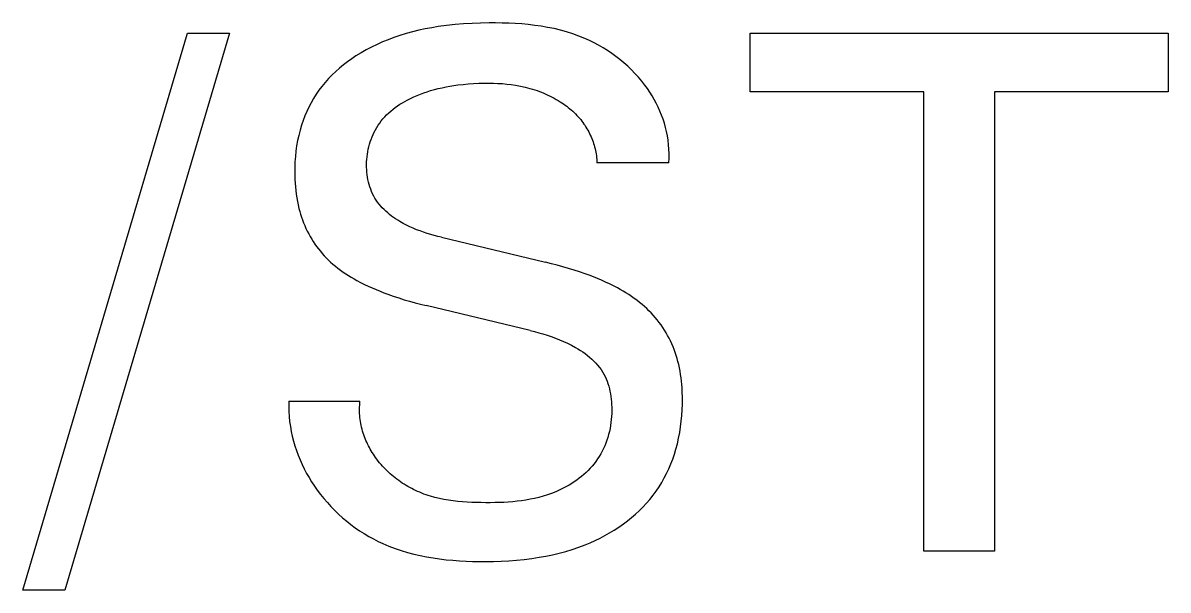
# Model space of a CAD drawing. Extents: x 0 to 420, y 0 to 297.
# Drawn here: x 174.814 to 179.682, y 207.435 to 209.844 of the extents above; entities that cross this region are included whole.
import ezdxf

# ---------------------------------------------------------------- set-up
doc = ezdxf.new("R2010")
doc.units = 0
doc.header["$LTSCALE"] = 23.1
doc.layers.add('10000_FRONT', color=7, linetype='CONTINUOUS')

msp = doc.modelspace()

# ---------------------------------------------------------------- linework, layer by layer
at = {"layer": '10000_FRONT', "color": 7, "linetype": 'CONTINUOUS'}
for p, q in [((176.4703, 209.8058), (176.4435, 209.7984)), ((176.4974, 209.8124), (176.4703, 209.8058)), ((176.5245, 209.8183), (176.4974, 209.8124)), ((176.5518, 209.8235), (176.5245, 209.8183)), ((176.5792, 209.8281), (176.5518, 209.8235)), ((176.6151, 209.833), (176.5792, 209.8281)), ((176.651, 209.8369), (176.6151, 209.833)), ((176.6871, 209.8398), (176.651, 209.8369)), ((176.7232, 209.8418), (176.6871, 209.8398)), ((176.7595, 209.8431), (176.7232, 209.8418)), ((176.796, 209.8437), (176.7595, 209.8431)), ((176.8237, 209.8437), (176.796, 209.8437)), ((176.8515, 209.8433), (176.8237, 209.8437)), ((176.8793, 209.8424), (176.8515, 209.8433)), ((176.9071, 209.841), (176.8793, 209.8424)), ((176.9349, 209.8391), (176.9071, 209.841)), ((176.9626, 209.8366), (176.9349, 209.8391)), ((176.9901, 209.8334), (176.9626, 209.8366)), ((177.0176, 209.8295), (176.9901, 209.8334)), ((177.0448, 209.8248), (177.0176, 209.8295)), ((177.0719, 209.8193), (177.0448, 209.8248)), ((177.0987, 209.8129), (177.0719, 209.8193)), ((177.1253, 209.8056), (177.0987, 209.8129)), ((177.1516, 209.7973), (177.1253, 209.8056)), ((174.8142, 207.4347), (175.5143, 209.8)), ((175.6921, 209.8), (174.992, 207.4347)), ((175.5143, 209.8), (175.6921, 209.8)), ((176.3196, 209.7524), (176.2966, 209.7413)), ((176.343, 209.7627), (176.3196, 209.7524)), ((176.3666, 209.7724), (176.343, 209.7627)), ((176.3906, 209.7813), (176.3666, 209.7724)), ((176.4169, 209.7902), (176.3906, 209.7813)), ((176.4435, 209.7984), (176.4169, 209.7902)), ((177.1775, 209.788), (177.1516, 209.7973)), ((177.2031, 209.7777), (177.1775, 209.788)), ((177.2228, 209.7688), (177.2031, 209.7777)), ((177.2423, 209.7592), (177.2228, 209.7688)), ((177.2614, 209.749), (177.2423, 209.7592)), ((177.9061, 209.5505), (177.9061, 209.8)), ((177.9061, 209.8), (179.682, 209.8)), ((179.682, 209.8), (179.682, 209.5505)), ((176.23, 209.7033), (176.212, 209.6913)), ((176.2518, 209.7168), (176.23, 209.7033)), ((176.274, 209.7294), (176.2518, 209.7168)), ((176.2966, 209.7413), (176.274, 209.7294)), ((177.2803, 209.7381), (177.2614, 209.749)), ((177.2988, 209.7266), (177.2803, 209.7381)), ((177.3169, 209.7144), (177.2988, 209.7266)), ((177.3346, 209.7017), (177.3169, 209.7144)), ((176.1771, 209.6656), (176.1604, 209.6519)), ((176.1943, 209.6788), (176.1771, 209.6656)), ((176.212, 209.6913), (176.1943, 209.6788)), ((177.3518, 209.6883), (177.3346, 209.7017)), ((177.3686, 209.6744), (177.3518, 209.6883)), ((177.3849, 209.66), (177.3686, 209.6744)), ((177.4006, 209.6449), (177.3849, 209.66)), ((176.1134, 209.6071), (176.099, 209.591)), ((176.1285, 209.6226), (176.1134, 209.6071)), ((176.1442, 209.6375), (176.1285, 209.6226)), ((176.1604, 209.6519), (176.1442, 209.6375)), ((177.4158, 209.6294), (177.4006, 209.6449)), ((177.4304, 209.6133), (177.4158, 209.6294)), ((177.4444, 209.5967), (177.4304, 209.6133)), ((176.0728, 209.5577), (176.061, 209.5406)), ((176.0853, 209.5743), (176.0728, 209.5577)), ((176.099, 209.591), (176.0853, 209.5743)), ((176.5472, 209.5561), (176.5635, 209.5607)), ((176.5635, 209.5607), (176.5799, 209.5648)), ((176.5799, 209.5648), (176.5964, 209.5686)), ((176.5964, 209.5686), (176.6129, 209.572)), ((176.6129, 209.572), (176.6296, 209.575)), ((176.6296, 209.575), (176.6463, 209.5776)), ((176.6463, 209.5776), (176.6631, 209.58)), ((176.6631, 209.58), (176.6851, 209.5826)), ((176.6851, 209.5826), (176.7072, 209.5847)), ((176.7072, 209.5847), (176.7294, 209.5863)), ((176.7294, 209.5863), (176.7516, 209.5873)), ((176.7516, 209.5873), (176.7738, 209.5879)), ((176.7738, 209.5879), (176.796, 209.588)), ((176.796, 209.588), (176.8148, 209.5876)), ((176.8148, 209.5876), (176.8336, 209.5869)), ((176.8336, 209.5869), (176.8525, 209.5857)), ((176.8525, 209.5857), (176.8712, 209.584)), ((176.8712, 209.584), (176.8899, 209.5819)), ((176.8899, 209.5819), (176.9086, 209.5791)), ((176.9086, 209.5791), (176.9291, 209.5754)), ((176.9291, 209.5754), (176.9495, 209.5709)), ((176.9495, 209.5709), (176.9596, 209.5683)), ((176.9596, 209.5683), (176.9697, 209.5656)), ((176.9697, 209.5656), (176.9797, 209.5626)), ((176.9797, 209.5626), (176.9897, 209.5595)), ((176.9897, 209.5595), (176.9996, 209.5562)), ((177.4577, 209.5796), (177.4444, 209.5967)), ((177.4685, 209.5648), (177.4577, 209.5796)), ((177.4788, 209.5497), (177.4685, 209.5648)), ((176.0499, 209.523), (176.0395, 209.5049)), ((176.061, 209.5406), (176.0499, 209.523)), ((176.4272, 209.5044), (176.4377, 209.5104)), ((176.4377, 209.5104), (176.4483, 209.5162)), ((176.4483, 209.5162), (176.4619, 209.5232)), ((176.4619, 209.5232), (176.4757, 209.5297)), ((176.4757, 209.5297), (176.4897, 209.5357)), ((176.4897, 209.5357), (176.5039, 209.5414)), ((176.5039, 209.5414), (176.5182, 209.5467)), ((176.5182, 209.5467), (176.5326, 209.5516)), ((176.5326, 209.5516), (176.5472, 209.5561)), ((176.9996, 209.5562), (177.0094, 209.5526)), ((177.0094, 209.5526), (177.0187, 209.549)), ((177.0187, 209.549), (177.0279, 209.5453)), ((177.0279, 209.5453), (177.037, 209.5413)), ((177.037, 209.5413), (177.0461, 209.5372)), ((177.0461, 209.5372), (177.0551, 209.5329)), ((177.0551, 209.5329), (177.0639, 209.5284)), ((177.0639, 209.5284), (177.0727, 209.5237)), ((177.0727, 209.5237), (177.0814, 209.5188)), ((177.0814, 209.5188), (177.09, 209.5137)), ((177.09, 209.5137), (177.0984, 209.5084)), ((177.0984, 209.5084), (177.1054, 209.5039)), ((177.4885, 209.5342), (177.4788, 209.5497)), ((177.4977, 209.5184), (177.4885, 209.5342)), ((177.5064, 209.5023), (177.4977, 209.5184)), ((178.6436, 209.5505), (177.9061, 209.5505)), ((178.6436, 207.6), (178.6436, 209.5505)), ((178.9445, 209.5505), (178.9445, 207.6)), ((179.682, 209.5505), (178.9445, 209.5505)), ((176.0209, 209.4677), (176.0127, 209.4486)), ((176.0299, 209.4865), (176.0209, 209.4677)), ((176.0395, 209.5049), (176.0299, 209.4865)), ((176.3604, 209.453), (176.3691, 209.4614)), ((176.3691, 209.4614), (176.3781, 209.4694)), ((176.3781, 209.4694), (176.3874, 209.477)), ((176.3874, 209.477), (176.397, 209.4843)), ((176.397, 209.4843), (176.4069, 209.4913)), ((176.4069, 209.4913), (176.4169, 209.498)), ((176.4169, 209.498), (176.4272, 209.5044)), ((177.1054, 209.5039), (177.1123, 209.4993)), ((177.1123, 209.4993), (177.1191, 209.4945)), ((177.1191, 209.4945), (177.1257, 209.4895)), ((177.1257, 209.4895), (177.1323, 209.4845)), ((177.1323, 209.4845), (177.1388, 209.4793)), ((177.1388, 209.4793), (177.1451, 209.4739)), ((177.1451, 209.4739), (177.1513, 209.4684)), ((177.1513, 209.4684), (177.1574, 209.4628)), ((177.1574, 209.4628), (177.1633, 209.457)), ((177.5145, 209.4859), (177.5064, 209.5023)), ((177.522, 209.4693), (177.5145, 209.4859)), ((177.5289, 209.4523), (177.522, 209.4693)), ((176.0052, 209.4292), (175.9985, 209.4095)), ((176.0127, 209.4486), (176.0052, 209.4292)), ((176.3247, 209.4091), (176.331, 209.4183)), ((176.331, 209.4183), (176.3377, 209.4273)), ((176.3377, 209.4273), (176.3448, 209.4359)), ((176.3448, 209.4359), (176.3521, 209.4443)), ((176.3521, 209.4443), (176.3604, 209.453)), ((177.1633, 209.457), (177.1691, 209.4511)), ((177.1691, 209.4511), (177.1748, 209.445)), ((177.1748, 209.445), (177.1802, 209.4388)), ((177.1802, 209.4388), (177.1852, 209.4328)), ((177.1852, 209.4328), (177.19, 209.4267)), ((177.19, 209.4267), (177.1946, 209.4205)), ((177.1946, 209.4205), (177.1991, 209.4142)), ((177.1991, 209.4142), (177.2035, 209.4077)), ((177.5352, 209.4351), (177.5289, 209.4523)), ((177.5408, 209.4176), (177.5352, 209.4351)), ((177.5458, 209.3998), (177.5408, 209.4176)), ((175.9865, 209.366), (175.9818, 209.3439)), ((175.9921, 209.3879), (175.9865, 209.366)), ((175.9985, 209.4095), (175.9921, 209.3879)), ((176.2985, 209.3596), (176.303, 209.3699)), ((176.303, 209.3699), (176.3079, 209.38)), ((176.3079, 209.38), (176.3131, 209.3899)), ((176.3131, 209.3899), (176.3187, 209.3996)), ((176.3187, 209.3996), (176.3247, 209.4091)), ((177.2035, 209.4077), (177.2077, 209.4011)), ((177.2077, 209.4011), (177.2117, 209.3945)), ((177.2117, 209.3945), (177.2155, 209.3877)), ((177.2155, 209.3877), (177.2192, 209.3808)), ((177.2192, 209.3808), (177.2227, 209.3739)), ((177.2227, 209.3739), (177.226, 209.3668)), ((177.226, 209.3668), (177.2292, 209.3597)), ((177.5501, 209.3818), (177.5458, 209.3998)), ((177.5537, 209.3636), (177.5501, 209.3818)), ((177.5566, 209.3451), (177.5537, 209.3636)), ((175.9779, 209.3217), (175.9748, 209.2993)), ((175.9818, 209.3439), (175.9779, 209.3217)), ((176.2822, 209.3073), (176.2847, 209.3179)), ((176.2847, 209.3179), (176.2875, 209.3285)), ((176.2875, 209.3285), (176.2908, 209.3389)), ((176.2908, 209.3389), (176.2944, 209.3492)), ((176.2944, 209.3492), (176.2985, 209.3596)), ((177.2292, 209.3597), (177.2322, 209.3525)), ((177.2322, 209.3525), (177.2349, 209.3455)), ((177.2349, 209.3455), (177.2375, 209.3383)), ((177.2375, 209.3383), (177.2399, 209.3312)), ((177.2399, 209.3312), (177.2421, 209.3239)), ((177.2421, 209.3239), (177.2441, 209.3167)), ((177.2441, 209.3167), (177.246, 209.3093)), ((177.5588, 209.3264), (177.5566, 209.3451)), ((177.5603, 209.3075), (177.5588, 209.3264)), ((175.9724, 209.2769), (175.9708, 209.2543)), ((175.9748, 209.2993), (175.9724, 209.2769)), ((176.276, 209.2639), (176.277, 209.2749)), ((176.277, 209.2749), (176.2783, 209.2857)), ((176.2783, 209.2857), (176.2801, 209.2966)), ((176.2801, 209.2966), (176.2822, 209.3073)), ((177.246, 209.3093), (177.2477, 209.302)), ((177.2477, 209.302), (177.2492, 209.2946)), ((177.2492, 209.2946), (177.2505, 209.2871)), ((177.2505, 209.2871), (177.2517, 209.2797)), ((177.2517, 209.2797), (177.2526, 209.2722)), ((177.2526, 209.2722), (177.2534, 209.2647)), ((177.56, 209.2496), (177.5608, 209.2691)), ((177.5609, 209.2884), (177.5603, 209.3075)), ((177.5608, 209.2691), (177.5609, 209.2884)), ((175.9699, 209.2317), (175.9696, 209.2091)), ((175.9708, 209.2543), (175.9699, 209.2317)), ((176.2751, 209.2419), (176.2753, 209.253)), ((176.2752, 209.2309), (176.2751, 209.2419)), ((176.2757, 209.2203), (176.2752, 209.2309)), ((176.2753, 209.253), (176.276, 209.2639)), ((176.2765, 209.2096), (176.2757, 209.2203)), ((177.2534, 209.2647), (177.254, 209.2571)), ((177.254, 209.2571), (177.2544, 209.2496)), ((177.56, 209.2496), (177.2544, 209.2496)), ((175.9696, 209.2091), (175.9698, 209.1935)), ((175.9698, 209.1935), (175.9703, 209.178)), ((175.9703, 209.178), (175.9711, 209.1625)), ((176.2776, 209.199), (176.2765, 209.2096)), ((176.2792, 209.1885), (176.2776, 209.199)), ((176.281, 209.178), (176.2792, 209.1885)), ((176.2833, 209.1676), (176.281, 209.178)), ((176.286, 209.1573), (176.2833, 209.1676)), ((175.9711, 209.1625), (175.9723, 209.1471)), ((175.9723, 209.1471), (175.9739, 209.1317)), ((175.9739, 209.1317), (175.9758, 209.1163)), ((176.289, 209.1472), (176.286, 209.1573)), ((176.2925, 209.1372), (176.289, 209.1472)), ((176.2964, 209.1274), (176.2925, 209.1372)), ((176.3007, 209.1179), (176.2964, 209.1274)), ((175.9758, 209.1163), (175.9781, 209.101)), ((175.9781, 209.101), (175.9808, 209.0858)), ((175.9808, 209.0858), (175.984, 209.0706)), ((175.984, 209.0706), (175.9876, 209.0556)), ((176.3054, 209.1085), (176.3007, 209.1179)), ((176.3105, 209.0994), (176.3054, 209.1085)), ((176.3161, 209.0907), (176.3105, 209.0994)), ((176.322, 209.0822), (176.3161, 209.0907)), ((176.3283, 209.0739), (176.322, 209.0822)), ((176.335, 209.066), (176.3283, 209.0739)), ((175.9876, 209.0556), (175.9909, 209.0432)), ((175.9909, 209.0432), (175.9946, 209.0309)), ((175.9946, 209.0309), (175.9985, 209.0187)), ((176.342, 209.0583), (176.335, 209.066)), ((176.3494, 209.0508), (176.342, 209.0583)), ((176.357, 209.0436), (176.3494, 209.0508)), ((176.3649, 209.0367), (176.357, 209.0436)), ((176.3731, 209.03), (176.3649, 209.0367)), ((176.3814, 209.0235), (176.3731, 209.03)), ((176.39, 209.0173), (176.3814, 209.0235)), ((175.9985, 209.0187), (176.0028, 209.0066)), ((176.0028, 209.0066), (176.0074, 208.9946)), ((176.0074, 208.9946), (176.0123, 208.9827)), ((176.0123, 208.9827), (176.0175, 208.971)), ((176.3987, 209.0114), (176.39, 209.0173)), ((176.4076, 209.0056), (176.3987, 209.0114)), ((176.4166, 209.0001), (176.4076, 209.0056)), ((176.4304, 208.9922), (176.4166, 209.0001)), ((176.4445, 208.9849), (176.4304, 208.9922)), ((176.4587, 208.978), (176.4445, 208.9849)), ((176.4732, 208.9715), (176.4587, 208.978)), ((176.0175, 208.971), (176.0231, 208.9594)), ((176.0231, 208.9594), (176.029, 208.948)), ((176.029, 208.948), (176.0352, 208.9367)), ((176.0352, 208.9367), (176.0417, 208.9256)), ((176.0417, 208.9256), (176.0484, 208.9149)), ((176.4878, 208.9655), (176.4732, 208.9715)), ((176.5025, 208.9599), (176.4878, 208.9655)), ((176.5174, 208.9546), (176.5025, 208.9599)), ((176.5324, 208.9497), (176.5174, 208.9546)), ((176.5475, 208.9452), (176.5324, 208.9497)), ((176.5627, 208.9409), (176.5475, 208.9452)), ((176.578, 208.9369), (176.5627, 208.9409)), ((176.5933, 208.9331), (176.578, 208.9369)), ((176.5933, 208.9331), (177.0361, 208.8271)), ((176.0484, 208.9149), (176.0555, 208.9043)), ((176.0555, 208.9043), (176.0629, 208.8939)), ((176.0629, 208.8939), (176.0706, 208.8838)), ((176.0706, 208.8838), (176.0785, 208.8738)), ((176.0785, 208.8738), (176.0868, 208.8641)), ((176.0868, 208.8641), (176.0953, 208.8546)), ((176.0953, 208.8546), (176.104, 208.8454)), ((176.104, 208.8454), (176.113, 208.8364)), ((176.113, 208.8364), (176.1223, 208.8277)), ((176.1223, 208.8277), (176.1318, 208.8193)), ((177.0604, 208.8211), (177.0361, 208.8271)), ((176.1318, 208.8193), (176.1423, 208.8104)), ((176.1423, 208.8104), (176.1531, 208.8019)), ((176.1531, 208.8019), (176.1641, 208.7936)), ((176.1641, 208.7936), (176.1753, 208.7857)), ((176.1753, 208.7857), (176.1867, 208.778)), ((176.1867, 208.778), (176.1983, 208.7706)), ((177.0846, 208.8148), (177.0604, 208.8211)), ((177.1088, 208.8082), (177.0846, 208.8148)), ((177.1328, 208.8013), (177.1088, 208.8082)), ((177.1568, 208.794), (177.1328, 208.8013)), ((177.1806, 208.7862), (177.1568, 208.794)), ((177.2043, 208.778), (177.1806, 208.7862)), ((177.2218, 208.7717), (177.2043, 208.778)), ((176.1983, 208.7706), (176.21, 208.7634)), ((176.21, 208.7634), (176.2219, 208.7565)), ((176.2219, 208.7565), (176.234, 208.7498)), ((176.234, 208.7498), (176.2499, 208.7413)), ((176.2499, 208.7413), (176.2661, 208.7332)), ((176.2661, 208.7332), (176.2824, 208.7254)), ((177.2393, 208.765), (177.2218, 208.7717)), ((177.2566, 208.758), (177.2393, 208.765)), ((177.2738, 208.7508), (177.2566, 208.758)), ((177.2908, 208.7432), (177.2738, 208.7508)), ((177.3077, 208.7352), (177.2908, 208.7432)), ((177.3244, 208.727), (177.3077, 208.7352)), ((176.2824, 208.7254), (176.2989, 208.718)), ((176.2989, 208.718), (176.3155, 208.7108)), ((176.3155, 208.7108), (176.3322, 208.704)), ((176.3322, 208.704), (176.349, 208.6974)), ((176.349, 208.6974), (176.366, 208.6911)), ((176.366, 208.6911), (176.3887, 208.683)), ((176.3887, 208.683), (176.4116, 208.6754)), ((177.341, 208.7183), (177.3244, 208.727)), ((177.3533, 208.7115), (177.341, 208.7183)), ((177.3655, 208.7044), (177.3533, 208.7115)), ((177.3776, 208.6971), (177.3655, 208.7044)), ((177.3895, 208.6896), (177.3776, 208.6971)), ((177.4012, 208.6818), (177.3895, 208.6896)), ((177.4128, 208.6737), (177.4012, 208.6818)), ((176.4116, 208.6754), (176.4346, 208.6682)), ((176.4346, 208.6682), (176.4578, 208.6614)), ((176.4578, 208.6614), (176.481, 208.655)), ((176.481, 208.655), (176.5044, 208.6489)), ((176.5044, 208.6489), (176.5278, 208.6431)), ((176.9706, 208.5371), (176.5278, 208.6431)), ((177.4241, 208.6654), (177.4128, 208.6737)), ((177.4352, 208.6567), (177.4241, 208.6654)), ((177.4461, 208.6478), (177.4352, 208.6567)), ((177.4561, 208.6391), (177.4461, 208.6478)), ((177.4658, 208.6302), (177.4561, 208.6391)), ((177.4753, 208.621), (177.4658, 208.6302)), ((177.4846, 208.6116), (177.4753, 208.621)), ((177.4935, 208.6019), (177.4846, 208.6116)), ((177.5023, 208.592), (177.4935, 208.6019)), ((177.5107, 208.5819), (177.5023, 208.592)), ((176.9706, 208.5371), (176.9887, 208.5326)), ((177.5188, 208.5715), (177.5107, 208.5819)), ((177.5267, 208.5609), (177.5188, 208.5715)), ((177.5342, 208.55), (177.5267, 208.5609)), ((177.5414, 208.539), (177.5342, 208.55)), ((177.5483, 208.5277), (177.5414, 208.539)), ((176.9887, 208.5326), (177.0067, 208.5278)), ((177.0067, 208.5278), (177.0247, 208.5227)), ((177.0247, 208.5227), (177.0425, 208.5173)), ((177.0425, 208.5173), (177.0603, 208.5114)), ((177.0603, 208.5114), (177.0778, 208.5051)), ((177.0778, 208.5051), (177.0952, 208.4983)), ((177.0952, 208.4983), (177.1125, 208.491)), ((177.1125, 208.491), (177.1295, 208.4831)), ((177.5548, 208.5162), (177.5483, 208.5277)), ((177.5611, 208.5045), (177.5548, 208.5162)), ((177.5669, 208.4927), (177.5611, 208.5045)), ((177.5725, 208.4807), (177.5669, 208.4927)), ((177.1295, 208.4831), (177.1463, 208.4746)), ((177.1463, 208.4746), (177.1629, 208.4655)), ((177.1629, 208.4655), (177.1734, 208.4593)), ((177.1734, 208.4593), (177.1838, 208.4528)), ((177.1838, 208.4528), (177.1939, 208.446)), ((177.1939, 208.446), (177.2039, 208.4389)), ((177.2039, 208.4389), (177.2136, 208.4315)), ((177.5777, 208.4685), (177.5725, 208.4807)), ((177.5825, 208.4562), (177.5777, 208.4685)), ((177.587, 208.4438), (177.5825, 208.4562)), ((177.5912, 208.4313), (177.587, 208.4438)), ((177.2136, 208.4315), (177.2231, 208.4238)), ((177.2231, 208.4238), (177.2322, 208.4158)), ((177.2322, 208.4158), (177.241, 208.4075)), ((177.241, 208.4075), (177.2494, 208.3989)), ((177.2494, 208.3989), (177.2573, 208.3899)), ((177.2573, 208.3899), (177.2648, 208.3806)), ((177.5951, 208.4186), (177.5912, 208.4313)), ((177.5986, 208.4059), (177.5951, 208.4186)), ((177.602, 208.3922), (177.5986, 208.4059)), ((177.605, 208.3784), (177.602, 208.3922)), ((177.2648, 208.3806), (177.2718, 208.371)), ((177.2718, 208.371), (177.2783, 208.3611)), ((177.2783, 208.3611), (177.2837, 208.3516)), ((177.2837, 208.3516), (177.2887, 208.3419)), ((177.2887, 208.3419), (177.2932, 208.332)), ((177.6076, 208.3646), (177.605, 208.3784)), ((177.6099, 208.3507), (177.6076, 208.3646)), ((177.6119, 208.3367), (177.6099, 208.3507)), ((177.2932, 208.332), (177.2973, 208.3219)), ((177.2973, 208.3219), (177.3009, 208.3115)), ((177.3009, 208.3115), (177.3042, 208.3009)), ((177.3042, 208.3009), (177.3071, 208.2902)), ((177.6136, 208.3227), (177.6119, 208.3367)), ((177.6149, 208.3086), (177.6136, 208.3227)), ((177.616, 208.2946), (177.6149, 208.3086)), ((177.6168, 208.2804), (177.616, 208.2946)), ((177.3071, 208.2902), (177.3095, 208.2794)), ((177.3095, 208.2794), (177.3117, 208.2684)), ((177.3117, 208.2684), (177.3134, 208.2573)), ((177.3134, 208.2573), (177.3148, 208.2462)), ((177.3148, 208.2462), (177.3159, 208.2349)), ((177.6176, 208.2486), (177.6168, 208.2804)), ((177.6175, 208.2243), (177.6176, 208.2486)), ((175.9446, 208.2377), (175.9443, 208.2158)), ((175.9443, 208.2158), (175.9447, 208.1941)), ((175.9446, 208.2377), (176.2471, 208.2377)), ((175.9447, 208.1941), (175.946, 208.1725)), ((176.2452, 208.2025), (176.2453, 208.2112)), ((176.2453, 208.1938), (176.2452, 208.2025)), ((176.2453, 208.2112), (176.2457, 208.22)), ((176.2457, 208.22), (176.2463, 208.2288)), ((176.2463, 208.2288), (176.2471, 208.2377)), ((177.3159, 208.2349), (177.3167, 208.2237)), ((177.3167, 208.2237), (177.3173, 208.2107)), ((177.3174, 208.1977), (177.3171, 208.1847)), ((177.3173, 208.2107), (177.3174, 208.1977)), ((177.6152, 208.1758), (177.6167, 208.2)), ((177.6167, 208.2), (177.6175, 208.2243)), ((175.946, 208.1725), (175.9481, 208.1511)), ((175.9481, 208.1511), (175.951, 208.1299)), ((176.2456, 208.1852), (176.2453, 208.1938)), ((176.2462, 208.1766), (176.2456, 208.1852)), ((176.2469, 208.168), (176.2462, 208.1766)), ((176.2479, 208.1596), (176.2469, 208.168)), ((176.2492, 208.1511), (176.2479, 208.1596)), ((176.2506, 208.1428), (176.2492, 208.1511)), ((177.3139, 208.146), (177.3121, 208.1332)), ((177.3154, 208.1589), (177.3139, 208.146)), ((177.3165, 208.1718), (177.3154, 208.1589)), ((177.3171, 208.1847), (177.3165, 208.1718)), ((177.6099, 208.1276), (177.6129, 208.1517)), ((177.6129, 208.1517), (177.6152, 208.1758)), ((175.951, 208.1299), (175.9547, 208.1089)), ((175.9547, 208.1089), (175.9592, 208.0881)), ((176.2522, 208.1345), (176.2506, 208.1428)), ((176.2541, 208.1262), (176.2522, 208.1345)), ((176.2561, 208.1181), (176.2541, 208.1262)), ((176.2583, 208.11), (176.2561, 208.1181)), ((176.2608, 208.1019), (176.2583, 208.11)), ((176.2634, 208.094), (176.2608, 208.1019)), ((177.3071, 208.108), (177.304, 208.0955)), ((177.3098, 208.1205), (177.3071, 208.108)), ((177.3121, 208.1332), (177.3098, 208.1205)), ((177.6015, 208.0798), (177.6061, 208.1036)), ((177.6061, 208.1036), (177.6099, 208.1276)), ((175.9592, 208.0881), (175.9643, 208.0675)), ((175.9643, 208.0675), (175.9702, 208.0471)), ((176.2662, 208.0861), (176.2634, 208.094)), ((176.2692, 208.0783), (176.2662, 208.0861)), ((176.2724, 208.0705), (176.2692, 208.0783)), ((176.2758, 208.0629), (176.2724, 208.0705)), ((176.2793, 208.0553), (176.2758, 208.0629)), ((176.283, 208.0478), (176.2793, 208.0553)), ((177.2922, 208.059), (177.2875, 208.0472)), ((177.2966, 208.071), (177.2922, 208.059)), ((177.3005, 208.0832), (177.2966, 208.071)), ((177.304, 208.0955), (177.3005, 208.0832)), ((177.5898, 208.0328), (177.596, 208.0562)), ((177.596, 208.0562), (177.6015, 208.0798)), ((175.9702, 208.0471), (175.9769, 208.027)), ((175.9769, 208.027), (175.9842, 208.0071)), ((175.9842, 208.0071), (175.9921, 207.9875)), ((176.2869, 208.0404), (176.283, 208.0478)), ((176.2909, 208.033), (176.2869, 208.0404)), ((176.2951, 208.0258), (176.2909, 208.033)), ((176.2995, 208.0186), (176.2951, 208.0258)), ((176.304, 208.0116), (176.2995, 208.0186)), ((176.3087, 208.0046), (176.304, 208.0116)), ((176.3135, 207.9978), (176.3087, 208.0046)), ((177.2642, 208.0021), (177.2573, 207.9915)), ((177.2706, 208.013), (177.2642, 208.0021)), ((177.2767, 208.0242), (177.2706, 208.013)), ((177.2823, 208.0356), (177.2767, 208.0242)), ((177.2875, 208.0472), (177.2823, 208.0356)), ((177.5762, 207.991), (177.5833, 208.0118)), ((177.5833, 208.0118), (177.5898, 208.0328)), ((175.9921, 207.9875), (176.0008, 207.9682)), ((176.0008, 207.9682), (176.0101, 207.9492)), ((176.319, 207.9903), (176.3135, 207.9978)), ((176.3246, 207.9829), (176.319, 207.9903)), ((176.3305, 207.9757), (176.3246, 207.9829)), ((176.3364, 207.9686), (176.3305, 207.9757)), ((176.3426, 207.9617), (176.3364, 207.9686)), ((176.3489, 207.9548), (176.3426, 207.9617)), ((176.3553, 207.9481), (176.3489, 207.9548)), ((177.2258, 207.9521), (177.217, 207.9429)), ((177.2342, 207.9615), (177.2258, 207.9521)), ((177.2423, 207.9712), (177.2342, 207.9615)), ((177.25, 207.9812), (177.2423, 207.9712)), ((177.2573, 207.9915), (177.25, 207.9812)), ((177.5598, 207.9503), (177.5684, 207.9705)), ((177.5684, 207.9705), (177.5762, 207.991)), ((176.0101, 207.9492), (176.02, 207.9305)), ((176.02, 207.9305), (176.0305, 207.9122)), ((176.0305, 207.9122), (176.0415, 207.8941)), ((176.3619, 207.9416), (176.3553, 207.9481)), ((176.3687, 207.9352), (176.3619, 207.9416)), ((176.3755, 207.9289), (176.3687, 207.9352)), ((176.3825, 207.9228), (176.3755, 207.9289)), ((176.3897, 207.9168), (176.3825, 207.9228)), ((176.3969, 207.911), (176.3897, 207.9168)), ((176.4043, 207.9053), (176.3969, 207.911)), ((176.4118, 207.8998), (176.4043, 207.9053)), ((177.1683, 207.9018), (177.1578, 207.8945)), ((177.1786, 207.9094), (177.1683, 207.9018)), ((177.1886, 207.9173), (177.1786, 207.9094)), ((177.1984, 207.9256), (177.1886, 207.9173)), ((177.2078, 207.9341), (177.1984, 207.9256)), ((177.217, 207.9429), (177.2078, 207.9341)), ((177.5298, 207.8918), (177.5405, 207.9109)), ((177.5405, 207.9109), (177.5505, 207.9304)), ((177.5505, 207.9304), (177.5598, 207.9503)), ((176.0415, 207.8941), (176.0532, 207.8765)), ((176.0532, 207.8765), (176.0654, 207.8592)), ((176.0654, 207.8592), (176.0791, 207.841)), ((176.4193, 207.8944), (176.4118, 207.8998)), ((176.427, 207.8892), (176.4193, 207.8944)), ((176.4348, 207.8842), (176.427, 207.8892)), ((176.4427, 207.8793), (176.4348, 207.8842)), ((176.4507, 207.8746), (176.4427, 207.8793)), ((176.4587, 207.8701), (176.4507, 207.8746)), ((176.4669, 207.8658), (176.4587, 207.8701)), ((176.4751, 207.8616), (176.4669, 207.8658)), ((176.4834, 207.8576), (176.4751, 207.8616)), ((176.4917, 207.8538), (176.4834, 207.8576)), ((176.5008, 207.8499), (176.4917, 207.8538)), ((177.0907, 207.8573), (177.079, 207.8522)), ((177.1022, 207.8627), (177.0907, 207.8573)), ((177.1137, 207.8684), (177.1022, 207.8627)), ((177.125, 207.8745), (177.1137, 207.8684)), ((177.1361, 207.8808), (177.125, 207.8745)), ((177.147, 207.8875), (177.1361, 207.8808)), ((177.1578, 207.8945), (177.147, 207.8875)), ((177.4931, 207.8373), (177.5061, 207.855)), ((177.5061, 207.855), (177.5183, 207.8732)), ((177.5183, 207.8732), (177.5298, 207.8918)), ((176.0791, 207.841), (176.0934, 207.8233)), ((176.0934, 207.8233), (176.1083, 207.806)), ((176.1083, 207.806), (176.1238, 207.7892)), ((176.5098, 207.8463), (176.5008, 207.8499)), ((176.519, 207.8428), (176.5098, 207.8463)), ((176.5282, 207.8395), (176.519, 207.8428)), ((176.5375, 207.8365), (176.5282, 207.8395)), ((176.5468, 207.8336), (176.5375, 207.8365)), ((176.5656, 207.8283), (176.5468, 207.8336)), ((176.5847, 207.8238), (176.5656, 207.8283)), ((176.6039, 207.8198), (176.5847, 207.8238)), ((176.6233, 207.8165), (176.6039, 207.8198)), ((176.6428, 207.8137), (176.6233, 207.8165)), ((176.6625, 207.8114), (176.6428, 207.8137)), ((176.6822, 207.8096), (176.6625, 207.8114)), ((176.7021, 207.8081), (176.6822, 207.8096)), ((176.722, 207.8071), (176.7021, 207.8081)), ((176.7419, 207.8064), (176.722, 207.8071)), ((176.7619, 207.806), (176.7419, 207.8064)), ((176.7819, 207.8058), (176.7619, 207.806)), ((176.8011, 207.8059), (176.7819, 207.8058)), ((176.8202, 207.8061), (176.8011, 207.8059)), ((176.8393, 207.8066), (176.8202, 207.8061)), ((176.8583, 207.8074), (176.8393, 207.8066)), ((176.8773, 207.8086), (176.8583, 207.8074)), ((176.8962, 207.8101), (176.8773, 207.8086)), ((176.9151, 207.8119), (176.8962, 207.8101)), ((176.9338, 207.8142), (176.9151, 207.8119)), ((176.9524, 207.817), (176.9338, 207.8142)), ((176.9709, 207.8203), (176.9524, 207.817)), ((176.9893, 207.8241), (176.9709, 207.8203)), ((177.0076, 207.8284), (176.9893, 207.8241)), ((177.0257, 207.8334), (177.0076, 207.8284)), ((177.0437, 207.839), (177.0257, 207.8334)), ((177.0614, 207.8453), (177.0437, 207.839)), ((177.079, 207.8522), (177.0614, 207.8453)), ((177.465, 207.8034), (177.4793, 207.8201)), ((177.4793, 207.8201), (177.4931, 207.8373)), ((176.1238, 207.7892), (176.1398, 207.773)), ((176.1398, 207.773), (176.1563, 207.7572)), ((176.1563, 207.7572), (176.1732, 207.742)), ((177.4014, 207.7424), (177.4181, 207.7568)), ((177.4181, 207.7568), (177.4343, 207.7718)), ((177.4343, 207.7718), (177.4499, 207.7873)), ((177.4499, 207.7873), (177.465, 207.8034)), ((176.1732, 207.742), (176.1907, 207.7274)), ((176.1907, 207.7274), (176.2086, 207.7133)), ((176.2086, 207.7133), (176.2269, 207.6998)), ((177.3476, 207.7021), (177.3666, 207.7154)), ((177.3666, 207.7154), (177.3842, 207.7286)), ((177.3842, 207.7286), (177.4014, 207.7424)), ((176.2269, 207.6998), (176.2456, 207.6869)), ((176.2456, 207.6869), (176.2647, 207.6746)), ((176.2647, 207.6746), (176.2842, 207.663)), ((176.2842, 207.663), (176.304, 207.652)), ((177.2675, 207.6554), (177.288, 207.6661)), ((177.288, 207.6661), (177.3083, 207.6774)), ((177.3083, 207.6774), (177.3281, 207.6894)), ((177.3281, 207.6894), (177.3476, 207.7021)), ((176.304, 207.652), (176.3241, 207.6417)), ((176.3241, 207.6417), (176.3445, 207.632)), ((176.3445, 207.632), (176.37, 207.6211)), ((176.37, 207.6211), (176.396, 207.6112)), ((176.396, 207.6112), (176.4223, 207.6023)), ((177.1495, 207.6076), (177.1769, 207.6169)), ((177.1769, 207.6169), (177.2039, 207.627)), ((177.2039, 207.627), (177.2254, 207.6359)), ((177.2254, 207.6359), (177.2466, 207.6453)), ((177.2466, 207.6453), (177.2675, 207.6554)), ((176.4223, 207.6023), (176.4489, 207.5943)), ((176.4489, 207.5943), (176.4758, 207.5873)), ((176.4758, 207.5873), (176.503, 207.581)), ((176.503, 207.581), (176.5303, 207.5756)), ((176.5303, 207.5756), (176.5579, 207.571)), ((176.5579, 207.571), (176.5857, 207.567)), ((176.5857, 207.567), (176.6136, 207.5638)), ((176.6136, 207.5638), (176.6416, 207.5612)), ((176.6416, 207.5612), (176.6696, 207.5592)), ((176.8799, 207.5596), (176.9123, 207.562)), ((176.9123, 207.562), (176.9447, 207.5651)), ((176.9447, 207.5651), (176.9769, 207.5691)), ((176.9769, 207.5691), (177.009, 207.574)), ((177.009, 207.574), (177.0375, 207.5791)), ((177.0375, 207.5791), (177.0657, 207.585)), ((177.0657, 207.585), (177.0939, 207.5917)), ((177.0939, 207.5917), (177.1218, 207.5992)), ((177.1218, 207.5992), (177.1495, 207.6076)), ((178.9445, 207.6), (178.6436, 207.6)), ((176.6696, 207.5592), (176.6977, 207.5578)), ((176.6977, 207.5578), (176.7258, 207.5568)), ((176.7258, 207.5568), (176.7539, 207.5564)), ((176.7539, 207.5564), (176.7819, 207.5563)), ((176.7819, 207.5563), (176.8147, 207.5568)), ((176.8147, 207.5568), (176.8474, 207.5579)), ((176.8474, 207.5579), (176.8799, 207.5596)), ((174.992, 207.4347), (174.8142, 207.4347))]:
    msp.add_line(p, q, dxfattribs=at)

doc.saveas('drawing.dxf')
